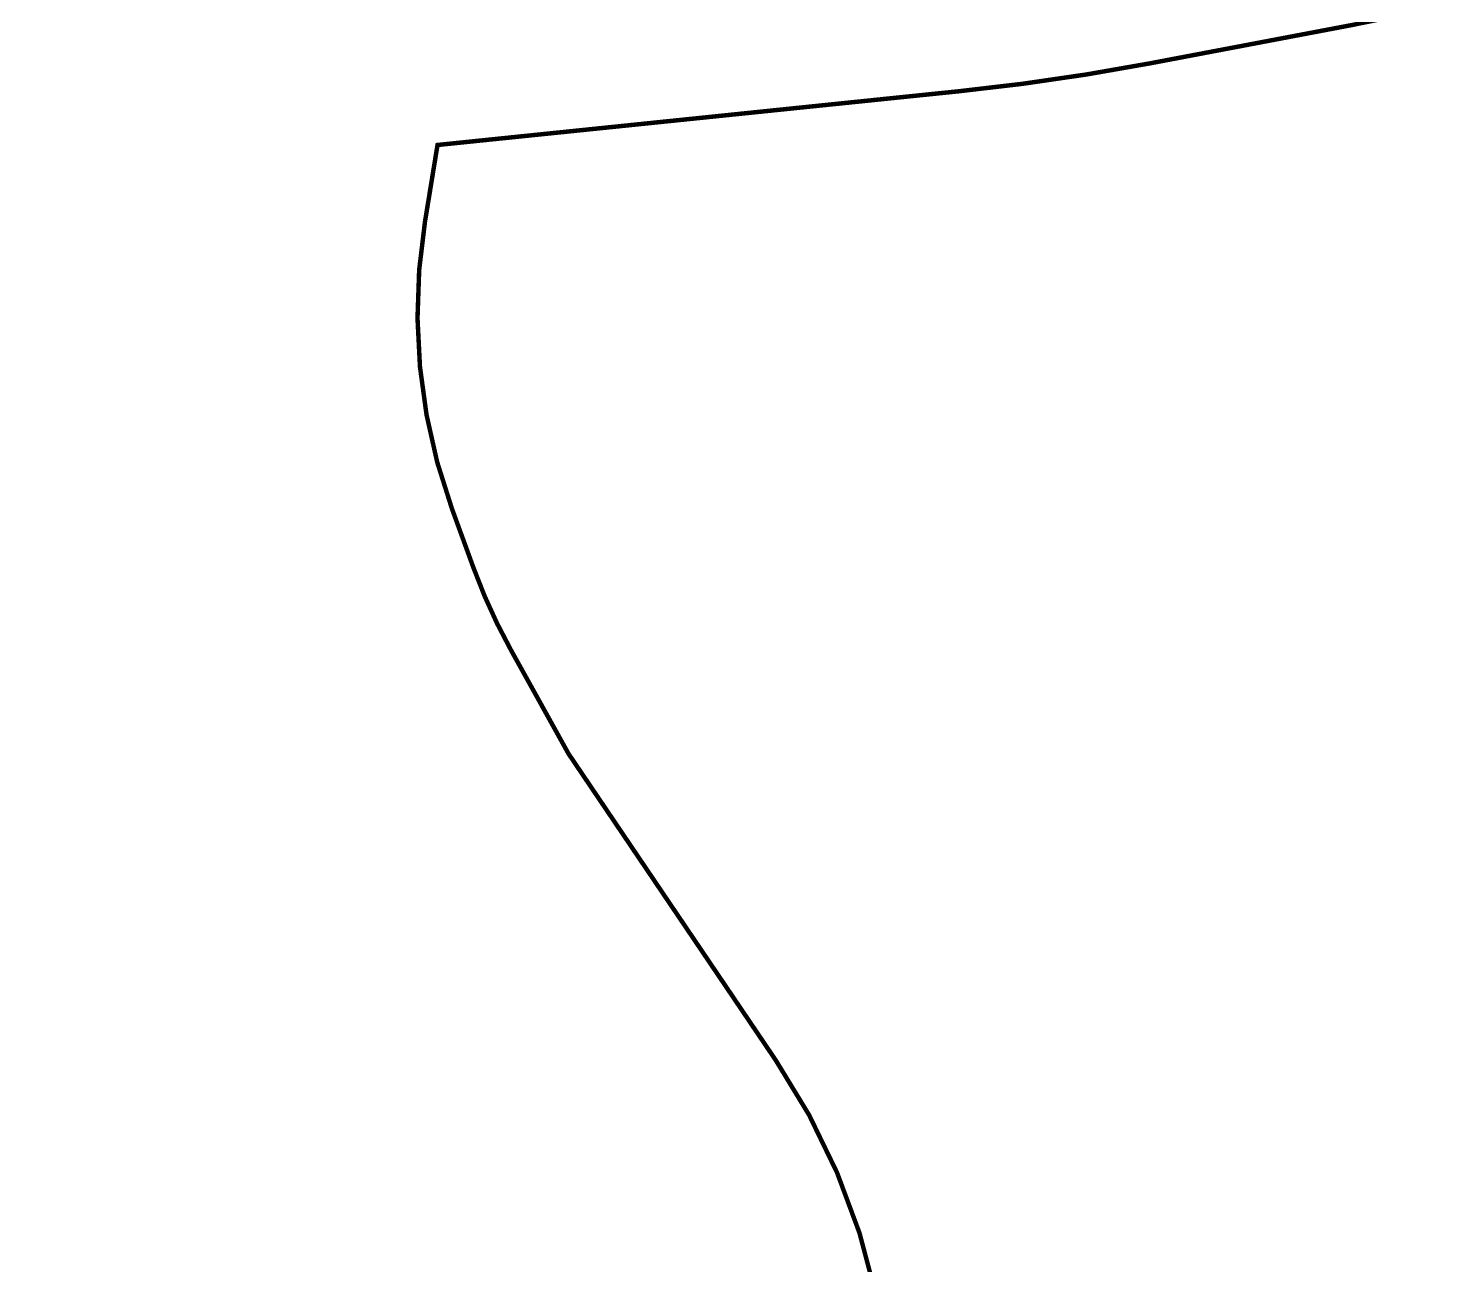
# Model space of a CAD drawing. Header units: millimetres. Extents: x 567980 to 569430, y 2065777 to 2066666.
# Drawn here: x 567981.8 to 568297.7, y 2066066 to 2066344.4 of the extents above; entities that cross this region are included whole.
import ezdxf
from ezdxf.enums import TextEntityAlignment as Align
from ezdxf.xclip import XClip

# ---------------------------------------------------------------- set-up
doc = ezdxf.new("R2010")
doc.units = ezdxf.units.MM
for name, pattern in [('ACAD_ISO10W100', [18.5, 12, -3, 0.5, -3]), ('CENTER', [3, 1.5, -0.5, 0.5, -0.5]), ('DOT', [0.25, 0, -0.25]), ('HIDDEN', [0.75, 0.5, -0.25])]:
    doc.linetypes.add(name, pattern=pattern)
for name, color, linetype, lineweight in [('boDnv', 54, 'Continuous', 25), ('datKeSog', 251, 'Continuous', 13), ('datMatNc', 150, 'Continuous', 13)]:
    doc.layers.add(name, color=color, linetype=linetype, lineweight=lineweight)
for name, color, linetype in [('BoThamCo', 94, 'Continuous'), ('ChiaLo', 128, 'CENTER'), ('dat cong cong', 240, 'Continuous'), ('datOXh', 42, 'Continuous'), ('ddc', 32, 'Continuous'), ('ghi_chu', 7, 'Continuous'), ('hatchViaHe+LogDg', 129, 'Continuous'), ('LogDg', 7, 'Continuous'), ('QH', 7, 'Continuous'), ('RANHGIOI', 2, 'HIDDEN'), ('TimDg', 222, 'Continuous'), ('tk mẫu', 2, 'Continuous'), ('ViaHeS', 32, 'Continuous')]:
    doc.layers.add(name, color=color, linetype=linetype)
doc.styles.add('ARIALB', font='', dxfattribs={"width": 0.75})
doc.styles.add('avantH', font='', dxfattribs={"height": 10})
doc.styles.add('avh', font='')
doc.styles.add('KTHUOC', font='', dxfattribs={"width": 0.8})
doc.styles.add('rms', font='romans.shx', dxfattribs={"width": 0.7, "bigfont": 'vns.shx'})
doc.styles.get('ARIALB').set_extended_font_data('.VnArialH', bold=True)
doc.styles.get('avantH').set_extended_font_data('.VnAvantH')
doc.styles.get('avh').set_extended_font_data('.VnAvantH')
doc.styles.get('KTHUOC').set_extended_font_data('.VnArial NarrowH')
doc.linetypes.add('ADL', pattern='A,0.125,-0.15,["++",rms,S=0.5,R=0,X=0,Y=-0.2245],-1.35,1.125', length=2.75)
doc.dimstyles.new('tien', dxfattribs={"dimscale": 0, "dimtxt": 2.5, "dimasz": 0.75, "dimexe": 0.45, "dimexo": 0, "dimgap": 0.5, "dimtad": 1, "dimzin": 1, "dimtxsty": 'KTHUOC', "dimblk1": 'ARCHTICK', "dimblk2": 'ARCHTICK', "dimsah": 1, "dimcen": 1, "dimdle": 0.45, "dimclrd": 37, "dimclre": 37, "dimclrt": 7, "dimaunit": 1, "dimadec": 0, "dimazin": 0, "dimtfac": 1, "dimtix": 1, "dimtofl": 0, "dimtmove": 2, "dimatfit": 3, "dimldrblk": 'ARCHTICK', "dimfxl": 1, "dimtfill": 1, "dimtolj": 1, "dimtzin": 1, "dimarcsym": 0})

# ---------------------------------------------------------------- blocks, each defined once
blk = doc.blocks.new('sl')
at = {"layer": 'ghi_chu', "color": 158}
blk.add_circle((0, 0), 5.75, dxfattribs=at)
at = {"color": 158, "linetype": 'DOT'}
blk.add_wipeout([(0, 5.75), (0.97, 5.67), (1.86, 5.44), (2.47, 5.19), (3.13, 4.82), (3.79, 4.32), (4.43, 3.67), (4.91, 2.99), (5.2, 2.45), (5.53, 1.57), (5.7, 0.77), (5.75, 0), (5.69, -0.85), (5.5, -1.69), (5.23, -2.38), (4.83, -3.13), (4.38, -3.72), (3.93, -4.2), (2.99, -4.91), (2.42, -5.22), (1.54, -5.54), (0.63, -5.72), (0, -5.75), (-0.86, -5.69), (-1.59, -5.52), (-2.41, -5.22), (-3.14, -4.82), (-3.72, -4.39), (-4.31, -3.8), (-4.85, -3.09), (-5.21, -2.43), (-5.52, -1.6), (-5.69, -0.85), (-5.75, 0), (-5.66, 1.01), (-5.49, 1.72), (-5.12, 2.62), (-4.44, 3.66), (-3.55, 4.52), (-2.72, 5.07), (-1.72, 5.49), (-0.8, 5.69)], dxfattribs=at).dxf.layer = 'ghi_chu'
at = {"layer": 'ghi_chu', "color": 32}
for points in [[(-5.12, 2), (5.12, 2)], [(-5.41, -1), (5.41, -1)], [(0, -1), (0, -5.5)]]:
    blk.add_lwpolyline(points, dxfattribs=at)
at = {"layer": 'ghi_chu'}
blk.add_circle((0, 0), 5.5, dxfattribs=at)
at = {"layer": 'ghi_chu', "style": 'avh'}
for tag, height, p in [('SOLO', 1.25, (0, 2.51)), ('DT', 1.5, (-0.01, -0.49))]:
    blk.add_attdef(tag, text='', height=height, dxfattribs=at).set_placement(p, align=Align.CENTER)
blk.add_attdef('MD', text='', height=1.25, dxfattribs=at).set_placement((-0.5, -3), align=Align.RIGHT)
blk.add_attdef('TC', (0.5, -3.02), '', height=1.25, dxfattribs=at)
blk = doc.blocks.new('moc')
at = {"layer": 'QH', "linetype": 'Continuous'}
h = blk.add_hatch(color=7, dxfattribs=at)
h.paths.add_polyline_path([(0, 0), (0.53, 0, 0.414214), (0, 0.53)])
h.paths.add_polyline_path([(-0.53, 0, 0.414214), (0, -0.53), (0, 0)])
for p, q in [((0, 0.71), (0, -0.71)), ((-0.71, 0), (0.71, 0))]:
    blk.add_line(p, q, dxfattribs=at)
blk.add_circle((0, 0), 0.529, dxfattribs=at)
blk = doc.blocks.new('_ArchTick')
at = {"color": 0, "linetype": 'ByBlock', "const_width": 0.15}
blk.add_lwpolyline([(-0.5, -0.5), (0.5, 0.5)], dxfattribs=at)
blk = doc.blocks.new('NEN')
at = {"layer": 'hatchViaHe+LogDg'}
for points in [[(-701.43, -239.99), (-699.77, -246.27), (-715.7, -229.6), (-710.06, -207.3), (-708.4, -213.58), (-706.01, -212.95), (-699.03, -239.35)], [(-696.68, -210.52), (-689.72, -236.87), (-693.3, -237.87), (-700.27, -211.47)]]:
    blk.add_hatch(color=158, dxfattribs=at).paths.add_polyline_path(points)
at = {"layer": 'boDnv', "color": 10, "linetype": 'ADL', "ltscale": 0.25}
for points in [[(-322.2, -49.57), (-310.2, -46.54), (-301.21, -73.59), (-288.05, -68.67), (-285.79, -73.6), (-268.41, -115.22), (-260.14, -113.44, 0.433258), (-258.63, -110.93), (-290.47, 1.23), (-295.94, 4.31), (-376.95, -18.1, -0.020567), (-418.04, -27.66), (-459.07, -35.45), (-461.36, -38.4), (-458.25, -88.07), (-457.13, -92.7), (-451.94, -93.06), (-434.82, -89.79), (-426.08, -86.77), (-415.02, -85.51), (-388.52, -77.66), (-339.2, -52.43), (-328.96, -51.14)], [(-287.62, -74.41), (-289.09, -71.2), (-302.46, -76.19), (-311.51, -48.93), (-321.73, -51.51), (-328.6, -53.11), (-338.6, -54.37), (-387.77, -79.53), (-414.62, -87.47), (-425.64, -88.73), (-434.3, -91.73), (-451.82, -95.07), (-456.64, -94.74), (-446.29, -137.74, 0.027613), (-441.68, -153.12), (-438.41, -162.17, 0.457076), (-437, -162.71), (-394.61, -140.06, -0.056028), (-381.43, -134.82), (-366.03, -130.61, -0.26799), (-357.8, -132.76), (-354.96, -135.58, 0.272765), (-352.99, -136.08), (-320.8, -126.66, -0.018157), (-316.33, -125.53), (-270.4, -115.64)], [(-349.12, -172.44, 0.485201), (-347.41, -169.81), (-355.79, -144.98, 0.116677), (-356.4, -144.01), (-362.75, -137.72, 0.3131), (-364.43, -137.43), (-379.59, -141.57, 0.056028), (-391.31, -146.24), (-434.2, -169.15, 0.361289), (-435.16, -171.52, -0.011809), (-433.13, -178.52), (-429.58, -191.88, -0.017292), (-428.64, -195.99), (-426.43, -197.09), (-411.36, -189.06), (-387.6, -180.76, -0.061745)], [(-347.1, -371.65), (-345.68, -362.91), (-347.58, -344.59), (-352.44, -342.85), (-372.52, -344.35), (-379.45, -332.8), (-383.47, -322.51), (-384.01, -317.59), (-384.91, -299.69), (-388.86, -282.5), (-395.14, -262.66), (-392.97, -248.87), (-390.25, -245.23), (-399.67, -212.94), (-398.65, -203.5), (-393.52, -200.09), (-393.8, -199.24), (-399.36, -196.52), (-406.93, -199.16), (-425.15, -208.88), (-427.48, -212.81), (-426.6, -303.43), (-428.53, -349.46), (-429.6, -396.96, 0.463367), (-427.32, -398.98), (-397.84, -394.76, -0.209295), (-388.18, -397.43), (-380.8, -403.44, -0.127242), (-370.85, -416.95), (-367.12, -426.23), (-356.52, -422.67), (-355.85, -414.68), (-354.14, -406.66), (-352.87, -394.65), (-350.55, -392.42), (-348.55, -382.98)], [(-436.45, -216.82), (-438.15, -215.81), (-478.22, -237.17, 0.007183), (-481.97, -239.24), (-527.3, -265.11), (-529.08, -271.24, -0.038126), (-519.68, -293.89), (-490.43, -281.65), (-486.55, -288.36), (-481.38, -303.83, -0.028768), (-474.1, -303.35), (-437.6, -303.09, 0.415), (-435.62, -301.07)]]:
    blk.add_lwpolyline(points, format="xyb", close=True, dxfattribs=at)
at = {"layer": 'BoThamCo'}
blk.add_lwpolyline([(-487.47, -288.77), (-490.85, -282.91), (-520.3, -295.23, -0.020962), (-516.75, -308.16, -0.000011), (-516.75, -308.16, 0.399729), (-513.3, -310.44), (-484.63, -305.32, -0.010343), (-482.07, -304.92)], format="xyb", close=True, dxfattribs=at)
at = {"layer": 'ChiaLo', "ltscale": 5}
for points in [[(-436.48, -183.43), (-453.81, -186.96), (-452.13, -192.47), (-445.53, -210.28)], [(-525.86, -297.55), (-490.85, -282.91), (-487.47, -288.77), (-481.26, -307.34)]]:
    blk.add_lwpolyline(points, dxfattribs=at)
at = {"layer": 'dat cong cong'}
blk.add_lwpolyline([(-437.31, -193.93, -0.030169), (-436.05, -200.2), (-438.36, -204.59), (-446.1, -208.72), (-452.13, -192.47), (-453.81, -186.96), (-439.92, -184.13)], format="xyb", close=True, dxfattribs=at)
at = {"layer": 'datKeSog'}
for points in [[(-645.6, 117.91), (-648.72, 114.89), (-657.61, -108.51, 0.144979), (-644.71, -159.44), (-560.23, -301.62, -0.120799), (-534.62, -397.06), (-532.94, -474.2), (-529.89, -476.39), (-531.62, -397, 0.12086), (-557.62, -300.13), (-642.13, -157.9, -0.144979), (-654.61, -108.63)], [(-510.89, -452.36), (-525.68, -326.75, 0.11987), (-550.05, -261.17), (-596.73, -192.13), (-609.77, -168.64, -0.039408), (-618.32, -149.89), (-623.24, -136.39, -0.128574), (-629.43, -70.4), (-624.28, -38.95), (-619.11, 11.76, 0.031267), (-616.75, 35.89), (-614.06, 112.2), (-613.93, 116.14), (-616.83, 119.12), (-617.06, 112.3), (-619.75, 35.99, -0.031383), (-622.09, 12.16), (-627.25, -38.56), (-632.39, -69.91, 0.128574), (-626.06, -137.41), (-621.14, -150.91, 0.039408), (-612.39, -170.1), (-599.29, -193.7), (-552.54, -262.85, -0.11987), (-528.66, -327.1), (-513.86, -452.78), (-510.89, -471.18), (-508.48, -467.28)]]:
    blk.add_lwpolyline(points, format="xyb", close=True, dxfattribs=at)
at = {"layer": 'datMatNc'}
blk.add_lwpolyline([(-513.86, -452.78), (-528.66, -327.1, 0.11987), (-552.54, -262.85), (-599.29, -193.7), (-612.39, -170.1, -0.039408), (-621.14, -150.91), (-626.06, -137.41, -0.128574), (-632.39, -69.91), (-627.25, -38.56), (-622.09, 12.16, 0.031383), (-619.75, 35.99), (-617.06, 112.3), (-616.83, 119.12), (-620.7, 123.08), (-640.4, 122.94), (-645.6, 117.91), (-654.61, -108.63, 0.144979), (-642.13, -157.9), (-557.62, -300.13, -0.12086), (-531.62, -397), (-529.89, -476.39), (-525.14, -479.79), (-514.04, -476.29), (-510.89, -471.18)], format="xyb", close=True, dxfattribs=at)
at = {"layer": 'datOXh', "linetype": 'ByBlock'}
blk.add_lwpolyline([(-321.96, -50.54), (-310.85, -47.73), (-301.84, -74.89), (-288.57, -69.93), (-286.7, -74.01), (-269.01, -116.37), (-259.93, -114.41, 0.433258), (-257.67, -110.66), (-289.63, 1.9), (-295.81, 5.38), (-377.22, -17.13, -0.020567), (-418.23, -26.68), (-459.63, -34.53), (-462.38, -38.09), (-459.24, -88.22), (-457.93, -93.65), (-451.88, -94.07), (-434.56, -90.76), (-425.86, -87.75), (-414.82, -86.49), (-388.14, -78.59), (-338.9, -53.4), (-328.78, -52.13)], format="xyb", close=True, dxfattribs=at)
at = {"layer": 'ddc'}
for points in [[(-286.7, -74.01), (-288.57, -69.93), (-301.84, -74.89), (-310.85, -47.73), (-321.96, -50.54), (-328.78, -52.13), (-338.9, -53.4), (-388.14, -78.59), (-414.82, -86.49), (-425.86, -87.75), (-434.56, -90.76), (-451.88, -94.07), (-457.93, -93.65), (-447.26, -137.97, 0.027613), (-442.62, -153.46), (-439.35, -162.51, 0.457076), (-436.53, -163.59), (-394.14, -140.94, -0.056028), (-381.17, -135.78), (-365.76, -131.57, -0.26799), (-358.51, -133.48), (-355.66, -136.29, 0.272765), (-352.71, -137.04), (-320.51, -127.62, -0.018157), (-316.12, -126.51), (-269.01, -116.37)], [(-346.11, -371.79), (-344.67, -362.94), (-346.65, -343.86), (-352.31, -341.83), (-371.98, -343.31), (-378.55, -332.36), (-382.49, -322.27), (-383.02, -317.51), (-383.92, -299.55), (-387.89, -282.23), (-394.12, -262.59), (-392.02, -249.27), (-389.15, -245.43), (-398.66, -212.85), (-397.71, -204.07), (-392.32, -200.5), (-392.99, -198.53), (-399.3, -195.44), (-407.34, -198.25), (-425.87, -208.13), (-428.49, -212.54), (-427.6, -303.41), (-429.53, -349.43), (-430.6, -396.93, 0.463367), (-427.18, -399.97), (-397.7, -395.75, -0.209295), (-388.81, -398.21), (-381.43, -404.22, -0.127242), (-371.77, -417.33), (-367.7, -427.48), (-355.58, -423.41), (-354.86, -414.83), (-353.15, -406.81), (-351.91, -395.12), (-349.63, -392.93), (-347.57, -383.15)], [(-435.45, -216.25), (-438.13, -214.66), (-478.69, -236.29, 0.007183), (-482.46, -238.37), (-528.15, -264.45), (-530.15, -271.34, -0.040438), (-520.3, -295.23), (-490.85, -282.91), (-487.47, -288.77), (-482.07, -304.92, -0.032037), (-474.09, -304.35), (-437.6, -304.09, 0.415), (-434.62, -301.06)]]:
    blk.add_lwpolyline(points, format="xyb", close=True, dxfattribs=at)
blk.add_lwpolyline([(-349.03, -173.44, 0.485201), (-346.46, -169.49), (-354.84, -144.66, 0.116677), (-355.7, -143.29), (-362.04, -137.01, 0.302819), (-364.77, -136.48), (-379.85, -140.6, 0.056028), (-391.79, -145.35), (-434.67, -168.27, 0.361289), (-436.12, -171.82, -0.011809), (-434.09, -178.78), (-430.55, -192.14, -0.019347), (-429.53, -196.67), (-426.41, -198.22), (-410.96, -189.98), (-387.27, -181.7, -0.061745), (-349.03, -173.44)], format="xyb", dxfattribs=at)
at = {"layer": 'LogDg'}
for points in [[(34.3, -348.77, -0.124666), (14.11, -339.77, 0.262937), (-5.33, -336.77, -0.009345), (-40.96, -349.47), (-145.87, -384.68, 0.405257), (-155.46, -403.23), (-146.56, -432.72), (-158.05, -436.19), (-166.57, -407.94, 0.423227), (-185.7, -398.05), (-272.08, -427.04, 0.40652), (-277.18, -436.96), (-262.95, -483.4), (-271.55, -486.03), (-285.59, -440.23, 0.421949), (-295.79, -434.99), (-422.26, -477.44, 0.346831), (-427.68, -485.73), (-426.66, -497.25, 0.109851), (-417.21, -527.05), (-422.4, -530.06, -0.109851), (-432.64, -497.78), (-433.19, -491.51, 0.484967), (-443.71, -484.63), (-484.2, -498.22, 0.36701), (-492.23, -511.51), (-484.4, -560.01), (-490.33, -560.97), (-497.43, -516.92, 0.457512), (-512.89, -507.39), (-525.34, -511.31, 0.375227), (-533.55, -524.8, 0.049445), (-523.25, -562.12), (-518.4, -576.58), (-525.52, -578.96), (-530.31, -564.66, -0.044276), (-540.22, -530.04, 0.448349), (-555.61, -520.86), (-568.85, -525.04), (-576.07, -502.15), (-552.39, -494.68, 0.333336), (-544, -482.98), (-545.86, -397.31, 0.120559), (-570, -307.2), (-621.98, -219.71, 0.334943), (-635.36, -214.24), (-686.93, -227.85), (-689.8, -216.98), (-647.96, -205.93, 0.498191), (-640.7, -188.2), (-654.38, -165.18, -0.144979), (-668.85, -108.06), (-659.85, 118.23, 0.428088), (-671.92, 130.71), (-689.22, 130.58), (-689.3, 141.83), (-670.34, 141.97, 0.400474), (-658.44, 153.49), (-657.83, 168.9), (-656.06, 189.37), (-648.59, 188.73), (-650.34, 168.43), (-650.89, 154.68, 0.425345), (-638.92, 142.2), (-621.61, 142.33, 0.402651), (-609.71, 153.94), (-609.39, 163.86, -0.019867), (-608.23, 179.94), (-606.8, 192.65), (-600.84, 191.98), (-602.26, 179.27, 0.019867), (-603.39, 163.66), (-603.68, 154.8, 0.425871), (-591.59, 142.41), (-548.36, 142.73), (-548.28, 131.48), (-592.89, 131.16, 0.401789), (-604.79, 119.58), (-607.75, 35.57, -0.005984), (-607.98, 30.72, 0.462462), (-599.18, 22.29), (-555.38, 26.8), (-554.76, 20.83), (-603.24, 15.84, 0.355613), (-610.38, 8.69), (-613.79, -24.84, 0.475348), (-605.01, -33.61), (-508.27, -23.64, 0.016072), (-476.81, -19.37, 0.37392), (-470.14, -11.26), (-470.7, 9.35), (-464.71, 9.51), (-464.24, -7.65, 0.461916), (-454.75, -15.29), (-421.58, -8.99, 0.020567), (-382.01, 0.22), (-299.76, 22.96, 0.415004), (-292.8, 35.29), (-296.97, 50.22), (-285.41, 53.45), (-281.22, 38.44, 0.413423), (-268.92, 31.49), (-169.97, 58.86, 0.427702), (-164.5, 69.05), (-169.62, 84.75), (-163.92, 86.62), (-158.48, 69.96, 0.400853), (-148.74, 64.73), (-123.9, 71.6, 0.437327), (-113.79, 91.17), (-114.46, 93.01), (-128.55, 136.15), (-105.74, 143.6), (-91.77, 100.83), (-90.91, 98.47, 0.429754), (-70.96, 89.77, 0.001079), (-63.93, 92.77, 0.001474), (-62.34, 93.45), (-47.53, 99.91, 0.386536), (-43.13, 109.73), (-48.3, 125.57), (-42.6, 127.44), (-38.08, 113.59, 0.442444), (-27.27, 108.74), (111.62, 169.28, 0.414214), (115.75, 179.81), (109.36, 194.48), (114.86, 196.88), (121.25, 182.21, 0.414214), (131.78, 178.07), (252.97, 230.89), (276.87, 241.31), (291.58, 249.06, 0.419837), (295.27, 261.37), (290.95, 269.2), (301.46, 274.99), (306.06, 266.65, 0.408717), (318.14, 263.03), (326.55, 267.46), (332.15, 256.84), (324.23, 252.66, 0.419466), (320.55, 240.35), (397.09, 101.52, 0.433643), (408.41, 98.65), (440.79, 119.39), (444.02, 114.33), (410.43, 92.81, 0.395048), (407.74, 82.21), (451.06, 3.64, -0.005576), (472.22, -35.78, 0.422017), (490.07, -41.12), (502.99, -33.92), (514.67, -54.89), (500.3, -62.89, 0.404193), (495.05, -80.18), (502.5, -94.71), (491.82, -100.19), (485.09, -87.06, 0.424556), (467.19, -81.64), (316.16, -165.91), (307.21, -171.12, 0.396001), (304.07, -181.61), (326.15, -225.74), (318.1, -229.77), (296.73, -187.04, 0.432664), (285.55, -183.7), (178.07, -246.15, 0.389772), (174.86, -256.49), (194.1, -297.13), (188.68, -299.69), (170.23, -260.73, 0.439085), (158.98, -257.24), (145.5, -265.07, -0.013452), (97.7, -291.15, 0.262926), (86.85, -307.56, -0.162068), (76.02, -333.84, 0.270323), (72.32, -353.65), (79.98, -375.07), (57.38, -383.16), (49.72, -361.74, 0.270325), (34.3, -348.77)], [(-640.39, 130.94, 0.400474), (-652.29, 119.42), (-661.36, -108.36, 0.144979), (-647.93, -161.35), (-563.49, -303.48, -0.120721), (-538.37, -397.14), (-536.7, -473.63, 0.499997), (-521.1, -484.81), (-513.4, -482.38, 0.372201), (-505.16, -469.03), (-507.92, -451.95), (-522.7, -326.4, 0.11987), (-547.57, -259.49), (-594.17, -190.55), (-607.14, -167.19, -0.039408), (-615.5, -148.86), (-620.42, -135.36, -0.128574), (-626.46, -70.88), (-621.3, -39.35), (-616.14, 11.37, 0.031155), (-613.75, 35.78), (-611.06, 112.1), (-610.85, 118.68, 0.425871), (-622.93, 131.07), (-640.39, 130.94)], [(-507.04, -35.57), (-610.36, -46.22, 0.338571), (-617.44, -52.89), (-620.54, -71.85, 0.128574), (-614.78, -133.31), (-609.87, -146.81, 0.039408), (-601.9, -164.28), (-589.05, -187.41), (-542.89, -255.71, 0.39217), (-532.29, -258.18), (-486.18, -231.86, -0.007183), (-482.22, -229.67), (-410.36, -191.36), (-386.78, -183.12, -0.181821), (-275.93, -185.72), (-258.79, -192.63, 0.083755), (-234.91, -197.88, 0.513132), (-228.84, -190.24), (-284.13, 4.53, 0.412228), (-296.42, 11.44), (-378.82, -11.35, -0.020567), (-419.34, -20.78), (-464.56, -29.36, -0.021218), (-507.04, -35.57, 0.021218)], [(-389.97, -198.09, 0.41785), (-398.91, -193.71), (-407.94, -196.87), (-479.39, -234.97, 0.007183), (-483.2, -237.07), (-529.09, -263.25, 0.398341), (-532.27, -273.78, -0.086934), (-516.74, -325.7), (-501.97, -451.12), (-499.98, -463.48, 0.463047), (-484.31, -472.95), (-324.2, -419.21, 0.414214), (-319.16, -409.08), (-389.97, -198.09)]]:
    blk.add_lwpolyline(points, format="xyb", dxfattribs=at)
blk.add_lwpolyline([(-609.13, -148.82), (-609.13, -148.82)], dxfattribs=at)
at = {"layer": 'LogDg', "ltscale": 0.75}
for points in [[(-701.43, -239.99), (-699.77, -246.27), (-715.7, -229.6), (-710.06, -207.3), (-708.4, -213.58), (-706.01, -212.95), (-699.03, -239.35)], [(-696.68, -210.52), (-689.72, -236.87), (-693.3, -237.87), (-700.27, -211.47)]]:
    blk.add_lwpolyline(points, close=True, dxfattribs=at)
at = {"layer": 'TimDg', "linetype": 'ACAD_ISO10W100', "ltscale": 0.75}
for points in [[(-618.46, -41.02), (-507.65, -29.6, 0.021218), (-465.68, -23.47), (-420.46, -14.89, 0.020567), (-380.42, -5.57), (-94.61, 73.47, 0.005041), (-61.57, 87.25, 0.001474), (-59.94, 87.95), (279.47, 235.9), (307.9, 250.87)], [(-602.12, 207.47), (-605.25, 179.61, 0.019867), (-606.39, 163.76), (-608.06, 112), (-610.75, 35.68, -0.031045), (-613.16, 10.98), (-618.33, -39.74), (-623.5, -71.37, 0.128574), (-617.6, -134.33), (-612.69, -147.83, 0.039408), (-604.52, -165.73), (-591.61, -188.98), (-545.08, -257.81, -0.11987), (-519.72, -326.05), (-504.94, -451.53), (-498.83, -489.44)], [(-466.8, -23.68), (-462.71, -88.74), (-450.67, -138.79, 0.027613), (-445.91, -154.65), (-441.38, -167.21, -0.021791), (-437.48, -179.68), (-433.93, -193.04, -0.062497), (-432.04, -206.98), (-431.1, -303.36), (-433.03, -349.32), (-434.47, -413.13), (-433.42, -437.04), (-430.18, -467.43)], [(-341.14, -177.43), (-352.48, -143.86, 0.116677), (-353.94, -141.52), (-360.28, -135.23, 0.292542), (-365.55, -134.1), (-380.51, -138.19, 0.056028), (-392.96, -143.15), (-440.84, -168.73)], [(-597.35, -178.65), (-572.37, -167.96, -0.042512), (-548.2, -159.97), (-475.67, -142.67), (-450.89, -137.86)], [(-539.92, -265.99), (-484.69, -234.46, -0.007183), (-480.81, -232.32), (-409.15, -194.11), (-385.79, -185.95, -0.181821), (-277.05, -188.51), (-259.91, -195.41, 0.134331), (-219.81, -200.09)]]:
    blk.add_lwpolyline(points, format="xyb", dxfattribs=at)
at = {"layer": 'ViaHeS', "elevation": 0}
blk.add_lwpolyline([(-483.36, -504.27), (-441.21, -490.12), (-436.03, -493.51), (-435.63, -498.04, 0.109851), (-424.99, -531.56), (-414.62, -525.54, -0.109851), (-423.67, -496.98), (-424.34, -489.45), (-420, -483.01), (-295.25, -441.14), (-289.04, -444.33), (-275.85, -487.35), (-258.64, -482.08), (-271.97, -438.6), (-268.7, -432.23), (-181.63, -403.01), (-172.97, -407.49), (-163.79, -437.92), (-140.81, -430.99), (-150.21, -399.85), (-145.6, -390.92), (-39.03, -355.15, 0.008545), (-6.24, -343.52, -0.249193), (12.38, -345.96, 0.09975), (30.77, -354.18, -0.256949), (45.21, -366.96), (51.73, -385.18), (85.63, -373.05), (79.11, -354.83, -0.256949), (82.17, -335.79, 0.136918), (92.61, -310.44, -0.249193), (103.31, -295.02, 0.012659), (148.51, -270.26), (162.16, -262.33), (168.62, -264.34), (185.97, -300.98), (196.81, -295.84), (179.03, -258.29), (181.22, -251.26), (287.38, -189.57), (293.94, -191.53), (314.07, -231.78), (330.17, -223.73), (309.54, -182.47), (311.62, -175.49), (319.13, -171.13), (408.28, -121.39), (412.27, -122.59), (434.35, -165.32), (442.35, -161.19), (420.14, -118.2), (421.38, -114.07), (470.33, -86.76), (479.64, -89.58), (486.48, -102.92), (507.84, -91.97), (500.5, -77.65), (503.42, -68.02), (517.59, -60.13), (500.08, -28.68), (486.97, -35.97), (477.62, -33.17, 0.0056), (456.31, 6.54), (412.32, 86.32), (414.12, 93.4), (444.83, 113.07), (439.98, 120.65), (409.77, 101.3), (403.14, 102.98), (327.71, 239.79), (330.52, 249.19), (334.95, 251.53), (323.75, 272.77), (318.93, 270.23), (309.35, 273.1), (306.71, 277.89), (285.7, 266.3), (288.11, 261.92), (285.3, 252.53), (274.27, 246.72), (129.39, 183.57), (122.81, 186.16), (117.61, 198.07), (106.61, 193.28), (111.81, 181.36), (109.22, 174.78), (26.33, 138.65), (-29.87, 114.15), (-36, 116.91), (-39.75, 128.37), (-51.15, 124.64), (-47.05, 112.09), (-50.09, 105.34), (-75.92, 94.08), (-84.51, 97.94), (-100.03, 145.47), (-134.25, 134.29), (-118.66, 86.53), (-123.23, 78.01), (-150.26, 70.53), (-156.63, 73.95), (-161.07, 87.55), (-172.48, 83.82), (-168.21, 70.75), (-171.47, 64.67), (-269.55, 37.54), (-275.71, 41.03), (-279.63, 55.06), (-302.75, 48.6), (-298.84, 34.63), (-302.32, 28.48), (-383.61, 6, -0.020567), (-422.7, -3.1), (-456.25, -9.47), (-461.3, -5.4), (-461.71, 9.6), (-473.7, 9.27), (-473.24, -7.64), (-478.03, -13.49, -0.015955), (-508.88, -17.67), (-606.15, -27.69), (-610.61, -23.23), (-607.49, 7.46), (-602.01, 12.95), (-554.45, 17.85), (-555.68, 29.79), (-600.45, 25.17), (-605.04, 29.65, 0.007073), (-604.76, 35.47), (-601.91, 116.09), (-594.67, 123.14), (-548.22, 123.48), (-548.42, 150.73), (-593.42, 150.4), (-600.49, 157.35, -0.027886), (-599.28, 178.94), (-597.86, 191.65), (-609.78, 192.99), (-611.21, 180.28, 0.019867), (-612.39, 163.96), (-612.6, 157.39), (-619.82, 150.34), (-639.32, 150.2), (-647, 158.13), (-646.6, 168.2), (-644.85, 188.41), (-659.8, 189.7), (-661.57, 169.14), (-662.01, 158.02), (-670.33, 149.97), (-689.36, 149.83), (-689.16, 122.58), (-671.42, 122.71), (-663.74, 114.78), (-672.6, -107.91, 0.144979), (-657.6, -167.1), (-644.69, -188.84), (-648.34, -197.76), (-691.84, -209.24), (-684.89, -235.59), (-633.86, -222.12), (-622.04, -226.95), (-573.26, -309.06, -0.120474), (-549.61, -397.39), (-547.84, -478.9), (-555.3, -489.31), (-577.88, -496.43), (-567.05, -530.76), (-552.74, -526.25), (-543.71, -531.72, 0.042979), (-533.84, -565.93), (-529.07, -580.15), (-514.85, -575.39), (-519.72, -560.85, -0.045576), (-529.32, -527.17), (-523.01, -516.87), (-508.25, -512.21), (-500.46, -517.02), (-493.29, -561.45), (-481.44, -559.53), (-488.88, -513.41), (-483.36, -504.27)], format="xyb", dxfattribs=at)
at = {"layer": 'ViaHeS'}
blk.add_lwpolyline([(-640.4, 122.94), (-648.72, 114.89), (-657.61, -108.51, 0.144979), (-644.71, -159.44), (-560.23, -301.62, -0.120799), (-534.62, -397.06), (-532.94, -474.2), (-525.14, -479.79), (-514.04, -476.29), (-508.48, -467.28), (-510.89, -452.36), (-525.68, -326.75, 0.11987), (-550.05, -261.17), (-596.73, -192.13), (-609.77, -168.64, -0.039408), (-618.32, -149.89), (-623.24, -136.39, -0.128574), (-629.43, -70.4), (-624.28, -38.95), (-619.11, 11.76, 0.031267), (-616.75, 35.89), (-614.06, 112.2), (-613.93, 116.14), (-620.7, 123.08)], format="xyb", close=True, dxfattribs=at)
for points in [[(-365.76, -131.57, -0.26799), (-358.51, -133.48), (-355.66, -136.29, 0.272765), (-352.71, -137.04), (-320.51, -127.62, -0.018157), (-316.12, -126.51), (-259.93, -114.41, 0.433258), (-257.67, -110.66), (-289.63, 1.9), (-295.81, 5.38), (-377.22, -17.13, -0.020567), (-418.23, -26.68), (-459.63, -34.53), (-462.38, -38.09), (-459.24, -88.22), (-447.26, -137.97, 0.027613), (-442.62, -153.46), (-439.35, -162.51, 0.457076), (-436.53, -163.59), (-394.14, -140.94, -0.056028), (-381.17, -135.78), (-365.76, -131.57)], [(-472.46, -36.89, -0.016742), (-506.42, -41.54), (-609.39, -52.15), (-615.17, -57.6), (-617.58, -72.34, 0.128574), (-611.96, -132.28), (-607.05, -145.78, 0.039408), (-599.27, -162.82), (-594.34, -171.71, 0.384462), (-590.54, -173.01), (-573.36, -165.67, -0.042512), (-548.78, -157.54), (-476.2, -140.23), (-456.97, -136.49, 0.42725), (-455.41, -134.06), (-466.19, -89.27), (-469.32, -39.37), (-472.46, -36.89)], [(-349.03, -173.44, 0.485201), (-346.46, -169.49), (-354.84, -144.66, 0.116677), (-355.7, -143.29), (-362.04, -137.01, 0.302819), (-364.77, -136.48), (-379.85, -140.6, 0.056028), (-391.79, -145.35), (-434.67, -168.27, 0.361289), (-436.12, -171.82, -0.011809), (-434.09, -178.78), (-430.55, -192.14, -0.019347), (-429.53, -196.67), (-426.41, -198.22), (-410.96, -189.98), (-387.27, -181.7, -0.061745), (-349.03, -173.44)], [(-588.97, -181.38, -0.444605), (-587.53, -177.16), (-571.39, -170.26, -0.042512), (-547.62, -162.41), (-475.14, -145.12), (-456.51, -141.5, -0.393419), (-453.04, -143.66, 0.020806), (-449.2, -155.84), (-444.67, -168.4, -0.021791), (-440.86, -180.58), (-437.31, -193.93, -0.030169), (-436.05, -200.2), (-438.36, -204.59), (-482.92, -228.35, 0.007183), (-486.92, -230.56), (-532.71, -256.68), (-539.77, -254.97, 0.000969), (-540.11, -254.45), (-586.5, -185.84), (-588.97, -181.38)], [(-367.7, -427.48), (-371.77, -417.33, 0.127242), (-381.43, -404.22), (-388.81, -398.21, 0.209295), (-397.7, -395.75), (-427.18, -399.97, -0.463367), (-430.6, -396.93), (-429.53, -349.43), (-427.6, -303.41), (-428.49, -212.54), (-425.87, -208.13), (-407.34, -198.25), (-399.3, -195.44), (-392.99, -198.53), (-322.96, -407.19), (-326.11, -413.52), (-367.7, -427.48)], [(-516.75, -308.16, 0.399729), (-513.3, -310.44), (-484.63, -305.32, -0.042394), (-474.09, -304.35), (-437.6, -304.09, 0.415), (-434.62, -301.06), (-435.45, -216.25), (-438.13, -214.66), (-478.69, -236.29, 0.007183), (-482.46, -238.37), (-528.15, -264.45), (-530.15, -271.34, -0.061452), (-516.75, -308.16)]]:
    blk.add_lwpolyline(points, format="xyb", dxfattribs=at)
at = {"layer": 'QH', "xscale": 3, "yscale": 3, "zscale": 3}
for p in [(-463.44, -35.26), (-506.42, -41.54), (-623.64, -53.62), (-626.46, -70.88), (-627.59, -103.51), (-620.42, -135.36), (-607.14, -167.19), (-547.57, -259.49), (-531.13, -291.45)]:
    blk.add_blockref('moc', p, dxfattribs=at)
at = {"layer": 'ghi_chu', "style": 'avantH'}
for s, p in [('nhµ v¨n hãa khèi', (-463.57, -177.96)), ('diÖn tÝch 276.80 m2', (-463.57, -181.96))]:
    blk.add_text(s, height=2, dxfattribs=at).set_placement(p, align=Align.CENTER)
blk.add_text('s«ng kÎ gai', height=3.5, rotation=120.7173, dxfattribs=at).set_placement((-559.98, -276.56))
at = {"layer": 'QH', "style": 'ARIALB', "width": 0.75}
for s, p in [('19', (-470.49, -34.52, -2.25)), ('18', (-512.81, -40.02, -2.25)), ('17', (-631.29, -51.75, -2.25)), ('16', (-634.34, -69.5, -2.25)), ('15', (-636, -105, -2.25)), ('14', (-626.51, -142.16, -2.25)), ('13', (-613.54, -172.71, -2.25)), ('12', (-554.13, -265.02, -2.25)), ('11', (-538.2, -296.98, -2.25))]:
    blk.add_text(s, height=3.5, dxfattribs=at).set_placement(p)
at = {"layer": 'tk mẫu'}
blk.add_leader([(-445.29, -194.77), (-445.29, -178.93), (-476.99, -178.93)], dimstyle='tien', override={"dimscale": 1, "dimasz": 1, "dimtad": 0, "dimldrblk": 'DotSmall'}, dxfattribs=at)
at = {"layer": 'ghi_chu'}
ref = blk.add_blockref('sl', (-524.81, -75.07), dxfattribs=at)
ref.add_attrib('DT', '7757.93', dxfattribs={"height": 1.8, "style": 'avh'}).set_placement((-524.83, -75.57), align=Align.CENTER)
ref.add_attrib('MD', '30-50', dxfattribs={"height": 1.5, "style": 'avh', "width": 0.75}).set_placement((-525.32, -78.07), align=Align.RIGHT)
ref.add_attrib('TC', '12-15', (-524.31, -78.09), dxfattribs={"height": 1.5, "style": 'avh', "width": 0.75})
ref.add_attrib('SOLO', 'ct-02', dxfattribs={"height": 1.8, "style": 'avh'}).set_placement((-524.81, -72.57), align=Align.CENTER)
at = {"layer": 'RANHGIOI', "color": 1, "ltscale": 9, "const_width": 1}
blk.add_lwpolyline([(460, -51.3, 0.006594), (435.29, -5.05), (303.08, 234.77), (284.67, 225.08), (-55.99, 76.59), (-56.84, 76.22, -0.005137), (-90.74, 62.09), (-377.22, -17.13, -0.020567), (-418.23, -26.68), (-463.44, -35.26, -0.021218), (-506.42, -41.54), (-623.64, -53.62), (-626.46, -70.88, 0.128574), (-620.42, -135.36), (-615.5, -148.86, 0.039408), (-607.14, -167.19), (-594.17, -190.55), (-547.57, -259.49, -0.11987), (-522.7, -326.4), (-507.92, -451.95), (-504.47, -473.28), (-499.27, -471.64), (-50.48, -321.02, 0.050684), (130.42, -239.14), (301.32, -139.84)], format="xyb", close=True, dxfattribs=at)
at = {"layer": 'ghi_chu'}
ref = blk.add_blockref('sl', (-576.02, -128.38), dxfattribs=at)
ref.add_attrib('DT', '8733.50', dxfattribs={"height": 1.8, "style": 'avh'}).set_placement((-576.03, -128.87), align=Align.CENTER)
ref.add_attrib('MD', '50-60', dxfattribs={"height": 1.5, "style": 'avh', "width": 0.75}).set_placement((-576.52, -131.38), align=Align.RIGHT)
ref.add_attrib('TC', '1-4', (-575.52, -131.4), dxfattribs={"height": 1.5, "style": 'avh'})
ref.add_attrib('SOLO', 'oc-04', dxfattribs={"height": 1.8, "style": 'avh'}).set_placement((-576.02, -125.87), align=Align.CENTER)
ref = blk.add_blockref('sl', (-467.38, -263.86), dxfattribs=at)
ref.add_attrib('DT', '5444.33', dxfattribs={"height": 1.8, "style": 'avh'}).set_placement((-467.39, -264.36), align=Align.CENTER)
ref.add_attrib('MD', '50-60', dxfattribs={"height": 1.5, "style": 'avh', "width": 0.75}).set_placement((-467.88, -266.86), align=Align.RIGHT)
ref.add_attrib('TC', '1-4', (-466.88, -266.88), dxfattribs={"height": 1.5, "style": 'avh'})
ref.add_attrib('SOLO', 'oc-06', dxfattribs={"height": 1.8, "style": 'avh'}).set_placement((-467.38, -261.36), align=Align.CENTER)
at = {"layer": 'boDnv', "color": 10, "linetype": 'ADL', "ltscale": 0.25}
for points in [[(-470.29, -39.87), (-472.73, -37.95, -0.016525), (-506.32, -42.54), (-608.95, -53.11), (-611.82, -55.82), (-609.61, -55.47), (-598.29, -62.04), (-594.17, -64.11), (-592.84, -66.86), (-588.5, -75.91), (-584.77, -82.75), (-582.1, -86.55), (-577.21, -93.2), (-570.34, -101.06), (-565.08, -112.82), (-558.83, -121.98), (-473.44, -92.16), (-470.32, -91.81), (-466.54, -92.06), (-467.18, -89.42)], [(-466.05, -94.1), (-470.27, -93.81), (-472.99, -94.12), (-559.62, -124.37), (-566.83, -113.8), (-572.04, -102.15), (-578.77, -94.45), (-583.72, -87.72), (-586.47, -83.81), (-590.28, -76.82), (-594.65, -67.73), (-595.68, -65.59), (-599.24, -63.8), (-610, -57.56), (-614.26, -58.23), (-616.6, -72.5, 0.128574), (-611.02, -131.94), (-606.11, -145.44, 0.039408), (-598.4, -162.33), (-593.47, -171.23, 0.384462), (-590.93, -172.09), (-573.75, -164.75, -0.042512), (-549.01, -156.57), (-476.41, -139.25), (-457.16, -135.51, 0.42725), (-456.38, -134.3)]]:
    blk.add_lwpolyline(points, format="xyb", close=True, dxfattribs=at)
at = {"layer": 'ChiaLo', "elevation": 0}
blk.add_lwpolyline([(-268.03, -118.72), (-286.7, -74.01), (-288.57, -69.93), (-301.84, -74.89), (-310.85, -47.73), (-321.96, -50.54), (-328.78, -52.13), (-338.9, -53.4), (-388.14, -78.59), (-414.82, -86.49), (-425.86, -87.75), (-434.56, -90.76), (-451.88, -94.07), (-470.29, -92.81), (-473.22, -93.14), (-559.23, -123.17), (-565.96, -113.31), (-571.19, -101.61), (-577.99, -93.83), (-582.91, -87.13), (-585.62, -83.28), (-589.39, -76.37), (-593.75, -67.3), (-594.92, -64.85), (-598.76, -62.92), (-609.81, -56.51), (-627.61, -59.34)], dxfattribs=at)
at = {"layer": 'datOXh', "linetype": 'ByBlock'}
blk.add_lwpolyline([(-469.32, -39.37), (-472.46, -36.89, -0.016742), (-506.42, -41.54), (-609.39, -52.15), (-614.87, -57.32), (-609.81, -56.51), (-598.76, -62.92), (-594.92, -64.85), (-593.75, -67.3), (-589.39, -76.37), (-585.62, -83.28), (-582.91, -87.13), (-577.99, -93.83), (-571.19, -101.61), (-565.96, -113.31), (-559.23, -123.17), (-473.22, -93.14), (-470.29, -92.81), (-465.25, -93.15), (-466.19, -89.27)], format="xyb", close=True, dxfattribs=at)
at = {"layer": 'ddc'}
for points in [[(-465.25, -93.15), (-470.29, -92.81), (-473.22, -93.14), (-559.23, -123.17), (-565.96, -113.31), (-571.19, -101.61), (-577.99, -93.83), (-582.91, -87.13), (-585.62, -83.28), (-589.39, -76.37), (-593.75, -67.3), (-594.92, -64.85), (-598.76, -62.92), (-609.81, -56.51), (-614.87, -57.32), (-615.17, -57.6), (-617.58, -72.34, 0.128574), (-611.96, -132.28), (-607.05, -145.78, 0.039408), (-599.27, -162.82), (-594.34, -171.71, 0.384462), (-590.54, -173.01), (-573.36, -165.67, -0.042512), (-548.78, -157.54), (-476.2, -140.23), (-456.97, -136.49, 0.42725), (-455.41, -134.06)], [(-446.1, -208.72), (-482.92, -228.35, 0.007183), (-486.92, -230.56), (-532.71, -256.68), (-539.77, -254.97, 0.000969), (-540.11, -254.45), (-586.5, -185.84), (-588.97, -181.38, -0.444605), (-587.53, -177.16), (-571.39, -170.26, -0.042512), (-547.62, -162.41), (-475.14, -145.12), (-456.51, -141.5, -0.393419), (-453.04, -143.66, 0.020806), (-449.2, -155.84), (-444.67, -168.4, -0.021791), (-440.86, -180.58), (-439.92, -184.13), (-453.81, -186.96), (-452.13, -192.47)]]:
    blk.add_lwpolyline(points, format="xyb", close=True, dxfattribs=at)
at = {"layer": 'ghi_chu'}
ref = blk.add_blockref('sl', (-508.26, -196.82), dxfattribs=at)
ref.add_attrib('DT', '10271.03', dxfattribs={"height": 1.8, "style": 'avh'}).set_placement((-508.27, -197.31), align=Align.CENTER)
ref.add_attrib('MD', '50-60', dxfattribs={"height": 1.5, "style": 'avh', "width": 0.75}).set_placement((-508.76, -199.82), align=Align.RIGHT)
ref.add_attrib('TC', '1-4', (-507.76, -199.84), dxfattribs={"height": 1.5, "style": 'avh'})
ref.add_attrib('SOLO', 'oc-05', dxfattribs={"height": 1.8, "style": 'avh'}).set_placement((-508.26, -194.31), align=Align.CENTER)
at = {"layer": 'boDnv', "color": 10, "linetype": 'ADL', "ltscale": 0.25}
blk.add_lwpolyline([(-447.34, -208.25), (-483.39, -227.47, 0.007183), (-487.42, -229.69), (-532.86, -255.62), (-539.15, -254.09, 0.000365), (-539.28, -253.89), (-585.64, -185.32), (-588.1, -180.89, -0.444605), (-587.14, -178.08), (-571, -171.18, -0.042512), (-547.39, -163.38), (-474.93, -146.09), (-456.31, -142.48, -0.393419), (-454, -143.92, 0.020806), (-450.14, -156.18), (-445.61, -168.73, -0.021791), (-441.82, -180.83), (-441.15, -183.36), (-455.08, -186.2), (-453.07, -192.79)], format="xyb", close=True, dxfattribs=at)

msp = doc.modelspace()

# ---------------------------------------------------------------- linework, layer by layer
at = {"layer": 'Defpoints', "color": 1, "ltscale": 9, "const_width": 1}
msp.add_lwpolyline([(568982.15, 2066596.77), (568641.49, 2066448.28), (568640.64, 2066447.92, -0.005137), (568606.74, 2066433.79), (568320.26, 2066354.56, -0.020567), (568279.26, 2066345.02), (568234.04, 2066336.44, -0.021218), (568191.06, 2066330.16), (568073.84, 2066318.08), (568071.02, 2066300.81, 0.128574), (568077.06, 2066236.34), (568081.98, 2066222.84, 0.039408), (568090.34, 2066204.51), (568103.31, 2066181.14), (568149.91, 2066112.2, -0.11987), (568174.78, 2066045.3), (568189.56, 2065919.75), (568193.01, 2065898.42), (568198.21, 2065900.06), (568647, 2066050.67, 0.050684), (568827.91, 2066132.56), (568998.8, 2066231.85)], format="xyb", dxfattribs=at)

# ---------------------------------------------------------------- next in the draw order: block references
at = {"layer": 'boDnv', "extrusion": (-2.4685e-06, 4.62064e-06, 1)}
ref = msp.add_blockref('NEN', (568697.48, 2066371.7, 8.14), dxfattribs=at)
XClip(ref).set_block_clipping_path([(-95.7748162709, -416.20828746), (591.9650857092, 169.550739368)])

doc.saveas('drawing.dxf')
